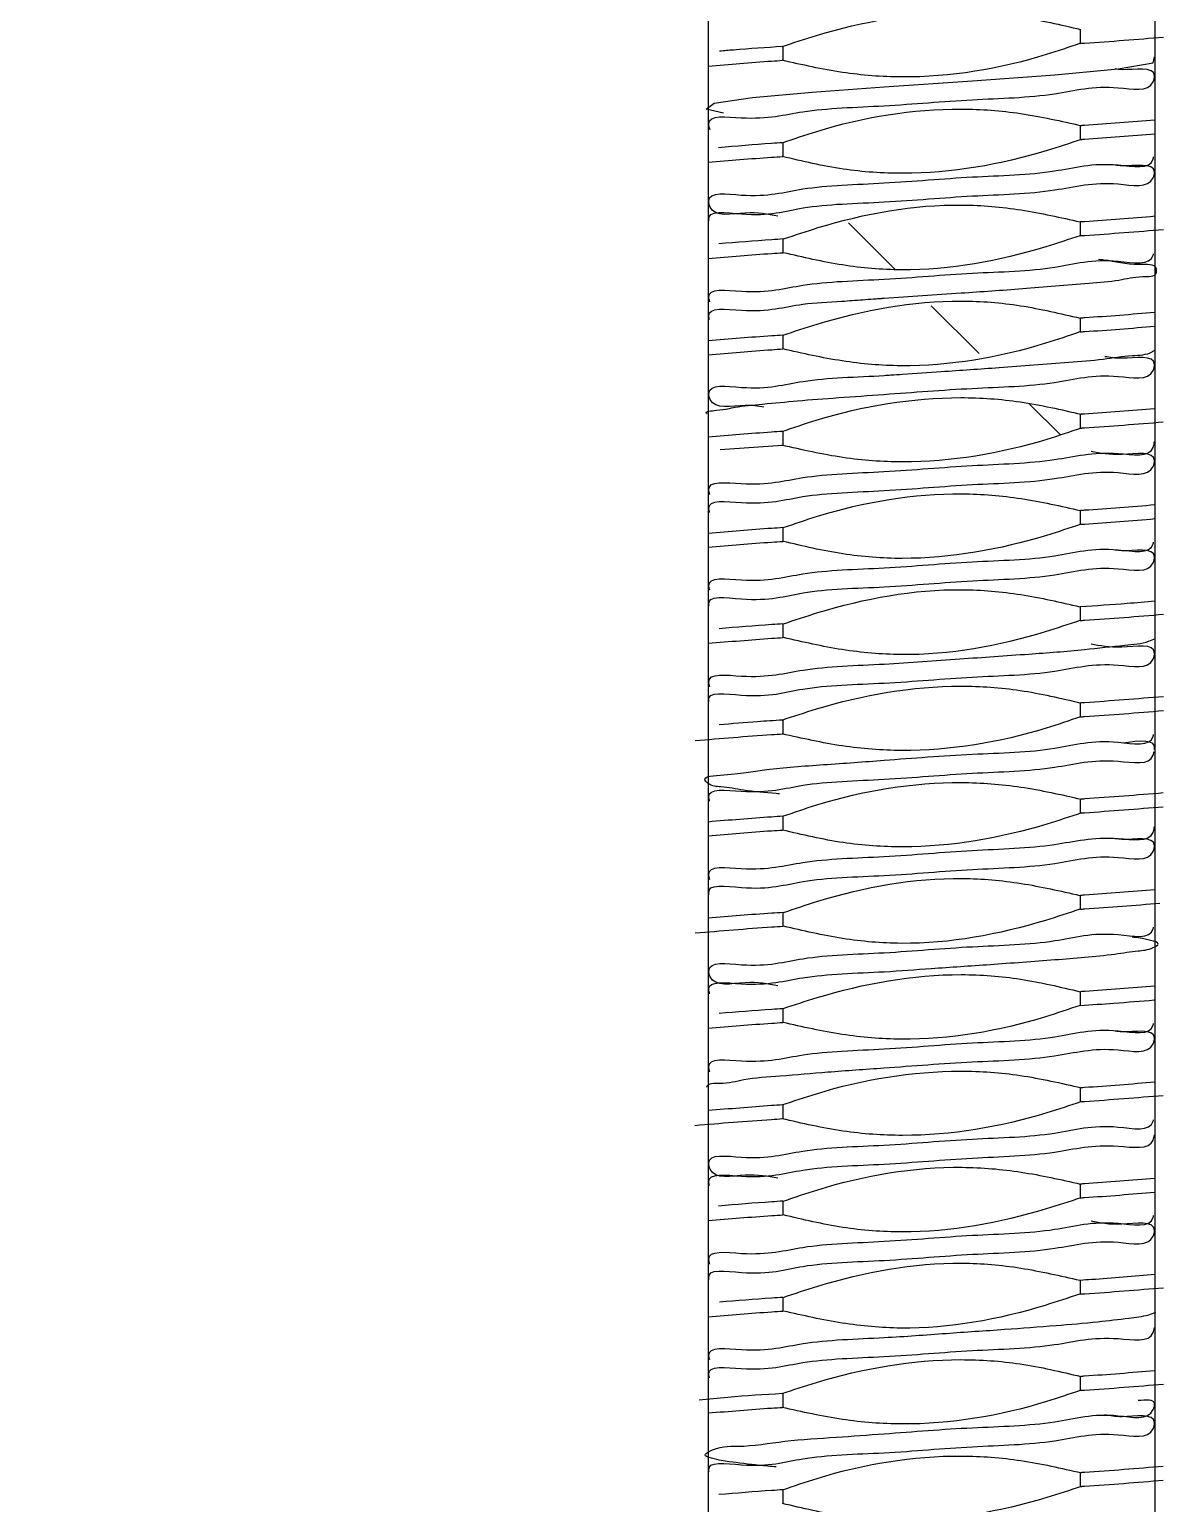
# Model space of a CAD drawing. Header units: millimetres. Extents: x 2 to 1187, y 2 to 839.
# Drawn here: x 608.076 to 611.023, y 463.431 to 467.261 of the extents above; entities that cross this region are included whole.
import ezdxf

# ---------------------------------------------------------------- set-up
doc = ezdxf.new("R2010")
doc.units = ezdxf.units.MM

# ---------------------------------------------------------------- blocks, each defined once
blk = doc.blocks.new('SW_HATCH_3')
at = {"color": 0, "linetype": 'Continuous', "lineweight": 18}
for p, q in [((2.7355, -71.8161), (2.6149, -71.6955)), ((2.9546, -72.0352), (2.8305, -71.9111)), ((3.1659, -72.2465), (3.0847, -72.1653))]:
    blk.add_line(p, q, dxfattribs=at)

msp = doc.modelspace()

# ---------------------------------------------------------------- linework, layer by layer
at = {"color": 7, "linetype": 'Continuous', "lineweight": 25}
for p, q in [((609.84, 469.4434), (609.84, 460.4434)), ((611.0008, 460.4434), (611.0008, 469.4434)), ((610.8075, 467.2251), (610.8075, 467.2611)), ((610.0333, 467.2167), (610.0333, 467.181)), ((610.8075, 466.9754), (610.8075, 467.0111)), ((610.0333, 466.9667), (610.0333, 466.9311)), ((610.8075, 466.7254), (610.8075, 466.7611)), ((610.0333, 466.7167), (610.0333, 466.6811)), ((610.8075, 466.4755), (610.8075, 466.5111)), ((610.0333, 466.4668), (610.0333, 466.431)), ((610.8075, 466.2254), (610.8075, 466.2612)), ((610.0333, 466.2167), (610.0333, 466.1811)), ((609.8706, 466.1695), (610.0325, 466.1811)), ((610.8075, 465.9754), (610.8075, 466.0111)), ((610.0333, 465.9667), (610.0333, 465.9311)), ((610.8075, 465.7255), (610.8075, 465.761)), ((610.0333, 465.7167), (610.0333, 465.681)), ((610.8075, 465.4751), (610.8075, 465.5112)), ((610.0333, 465.4667), (610.0333, 465.4311)), ((610.8075, 465.2254), (610.8075, 465.2611)), ((610.0333, 465.2167), (610.0333, 465.1811)), ((610.8075, 464.9754), (610.8075, 465.0111)), ((610.0333, 464.9667), (610.0333, 464.931)), ((610.8075, 464.7254), (610.8075, 464.7611)), ((610.0333, 464.7168), (610.0333, 464.681)), ((610.8075, 464.4754), (610.8075, 464.5112)), ((610.0333, 464.4667), (610.0333, 464.4311)), ((610.8075, 464.2254), (610.8075, 464.2611)), ((610.0333, 464.2167), (610.0333, 464.1811)), ((610.8075, 463.9755), (610.8075, 464.011)), ((610.0333, 463.9667), (610.0333, 463.931)), ((610.8075, 463.7252), (610.8075, 463.7612)), ((610.0333, 463.7167), (610.0333, 463.6811)), ((610.8075, 463.4754), (610.8075, 463.5111)), ((610.0333, 463.4667), (610.0333, 463.4311))]:
    msp.add_line(p, q, dxfattribs=at)
at = {"color": 7, "linetype": 'Continuous', "lineweight": 25, "flags": 128}
msp.add_lwpolyline([(609.8794, 467.0439), (609.8345, 467.0542), (609.8554, 467.0696), (609.9544, 467.0844), (610.1099, 467.0986), (610.2968, 467.1123), (610.5266, 467.128), (610.7402, 467.1437), (610.9051, 467.1593), (610.9962, 467.1749), (610.9996, 467.1905), (610.9996, 467.1905)], dxfattribs=at)
at = {"color": 7, "linetype": 'Continuous', "lineweight": 25}
msp.add_arc((631.4203, 490.4433), 40.5499, 209.79622, 236.29825, dxfattribs=at)
for points, knots in [([(610.0317, 467.2167), (610.0614, 467.2266), (610.211, 467.2767), (610.421, 467.3141), (610.6531, 467.2977), (610.7555, 467.2734), (610.8076, 467.2611)], [0, 0, 0, 0, 0.119266, 0.600327, 0.796654, 1, 1, 1, 1]), ([(610.8074, 467.2251), (610.8108, 467.2253), (610.8826, 467.2299), (610.9544, 467.2358), (611.0227, 467.2413)], [0, 0, 0, 0, 0.04793, 1, 1, 1, 1]), ([(610.0327, 467.2167), (609.9903, 467.2141), (609.9357, 467.2108), (609.8813, 467.2056), (609.8693, 467.2044)], [0, 0, 0, 0, 0.778672, 1, 1, 1, 1]), ([(610.8072, 467.2254), (610.7776, 467.2152), (610.6282, 467.1638), (610.4175, 467.1281), (610.1861, 467.1462), (610.084, 467.1693), (610.032, 467.181)], [0, 0, 0, 0, 0.119393, 0.6018, 0.797357, 1, 1, 1, 1]), ([(609.84, 467.1662), (609.8948, 467.1709), (609.9591, 467.1763), (610.0234, 467.1804), (610.0328, 467.181)], [0, 0, 0, 0, 0.853621, 1, 1, 1, 1]), ([(609.8447, 467.0005), (609.843, 467.006), (609.8319, 467.0415), (609.9752, 467.0216), (610.0912, 467.0557), (610.3069, 467.0609), (610.518, 467.081), (610.73, 467.0849), (610.8668, 467.1232), (610.9897, 467.0957), (611.0081, 467.1685), (610.9355, 467.1533), (610.9027, 467.1577), (610.8969, 467.1585)], [0, 0, 0, 0, 0.0123528, 0.0786852, 0.20253, 0.3655159, 0.5429838, 0.7080774, 0.835821, 0.9071857, 0.9195518, 0.9858163, 1, 1, 1, 1]), ([(610.0327, 466.9667), (610.0623, 466.9769), (610.2117, 467.0283), (610.4224, 467.0636), (610.6544, 467.0464), (610.7571, 467.023), (610.8095, 467.0112)], [0, 0, 0, 0, 0.119138, 0.600485, 0.796076, 1, 1, 1, 1]), ([(611.0008, 467.0257), (610.9397, 467.0207), (610.8755, 467.0155), (610.8112, 467.0113), (610.8082, 467.0111)], [0, 0, 0, 0, 0.95261, 1, 1, 1, 1]), ([(610.0331, 466.9667), (610.0235, 466.9661), (609.968, 466.9626), (609.9125, 466.9579), (609.8666, 466.954)], [0, 0, 0, 0, 0.171899, 1, 1, 1, 1]), ([(610.8097, 466.9755), (610.78, 466.9655), (610.6304, 466.9152), (610.4201, 466.8786), (610.1877, 466.8945), (610.0848, 466.9187), (610.0323, 466.931)], [0, 0, 0, 0, 0.1190527, 0.5993837, 0.7956631, 1, 1, 1, 1]), ([(610.8083, 466.9755), (610.8113, 466.9757), (610.8755, 466.9798), (610.9397, 466.9851), (611.0008, 466.9901)], [0, 0, 0, 0, 0.047095, 1, 1, 1, 1]), ([(609.84, 466.9163), (609.8948, 466.9209), (609.9591, 466.9263), (610.0234, 466.9305), (610.033, 466.9311)], [0, 0, 0, 0, 0.852157, 1, 1, 1, 1]), ([(610.0209, 466.7762), (609.9947, 466.7811), (609.94, 466.7915), (609.8506, 466.7702), (609.8334, 466.8427), (609.9741, 466.8194), (610.0917, 466.8557), (610.3069, 466.86), (610.5174, 466.8805), (610.7319, 466.8841), (610.8624, 466.9229), (610.9902, 466.8957), (610.9969, 466.9282), (610.9973, 466.93)], [0, 0, 0, 0, 0.062802, 0.130836, 0.142618, 0.205863, 0.323984, 0.479437, 0.648714, 0.806189, 0.928029, 0.996095, 1, 1, 1, 1]), ([(609.8419, 466.763), (609.8416, 466.7641), (609.8347, 466.7937), (609.9792, 466.7688), (610.09, 466.8069), (610.3079, 466.8105), (610.5183, 466.8311), (610.7305, 466.8349), (610.8668, 466.8732), (610.9901, 466.8457), (611.0077, 466.9187), (610.9355, 466.9033), (610.9027, 466.9077), (610.897, 466.9085)], [0, 0, 0, 0, 0.002439, 0.069599, 0.194818, 0.359521, 0.53882, 0.705537, 0.834486, 0.906445, 0.918905, 0.985974, 1, 1, 1, 1]), ([(610.0356, 466.7168), (610.0653, 466.7269), (610.2148, 466.7777), (610.4248, 466.8156), (610.6546, 466.7955), (610.7552, 466.7726), (610.8059, 466.761)], [0, 0, 0, 0, 0.120104, 0.605138, 0.800761, 1, 1, 1, 1]), ([(611.0008, 466.7757), (610.9398, 466.7707), (610.8752, 466.7654), (610.8106, 466.7613), (610.8069, 466.761)], [0, 0, 0, 0, 0.94363, 1, 1, 1, 1]), ([(610.807, 466.7254), (610.8106, 466.7256), (610.8825, 466.7302), (610.9544, 466.7361), (611.0226, 466.7417)], [0, 0, 0, 0, 0.049926, 1, 1, 1, 1]), ([(610.0341, 466.7168), (610.0244, 466.7161), (609.9689, 466.7126), (609.9134, 466.7079), (609.8677, 466.7041)], [0, 0, 0, 0, 0.17503, 1, 1, 1, 1]), ([(610.8062, 466.7253), (610.7765, 466.7154), (610.6269, 466.6654), (610.4173, 466.6261), (610.1872, 466.6457), (610.0864, 466.6692), (610.0355, 466.6812)], [0, 0, 0, 0, 0.120014, 0.604253, 0.800018, 1, 1, 1, 1]), ([(609.8433, 466.5065), (609.8424, 466.5098), (609.8334, 466.5424), (609.9776, 466.52), (610.0606, 466.5492), (610.172, 466.5537), (610.2323, 466.5585), (610.2643, 466.5607), (610.2806, 466.5618), (610.2888, 466.5624), (610.2929, 466.5627), (610.295, 466.5628), (610.296, 466.5629), (610.2965, 466.5629), (610.2967, 466.563), (610.3635, 466.5671), (610.4831, 466.5759), (610.6614, 466.5874), (610.7959, 466.5999), (610.9044, 466.6071), (610.9543, 466.6217), (611.0055, 466.6173), (611.005, 466.6536), (610.9345, 466.6452), (610.8946, 466.66), (610.8587, 466.6629), (610.8542, 466.6632)], [0, 0, 0, 0, 0.007266, 0.071488, 0.191328, 0.266823, 0.307266, 0.327992, 0.338455, 0.343708, 0.346346, 0.34767, 0.348327, 0.34865, 0.348817, 0.348861, 0.498167, 0.617198, 0.746693, 0.80506, 0.85134, 0.878791, 0.886531, 0.920221, 0.989945, 1, 1, 1, 1]), ([(609.8438, 466.5536), (609.8426, 466.5578), (609.8331, 466.5916), (609.9763, 466.5701), (610.0912, 466.6054), (610.3076, 466.6101), (610.5177, 466.6305), (610.7325, 466.6339), (610.862, 466.6734), (610.9902, 466.6454), (610.9967, 466.677), (610.9969, 466.6781)], [0, 0, 0, 0, 0.010296, 0.083587, 0.220282, 0.400068, 0.595788, 0.777798, 0.918565, 0.997145, 1, 1, 1, 1]), ([(609.84, 466.6662), (609.895, 466.6709), (609.9596, 466.6763), (610.0244, 466.6805), (610.0341, 466.6811)], [0, 0, 0, 0, 0.84982, 1, 1, 1, 1]), ([(610.0335, 466.4668), (610.0632, 466.4767), (610.2128, 466.5265), (610.4225, 466.5654), (610.6533, 466.5471), (610.7547, 466.5231), (610.806, 466.511)], [0, 0, 0, 0, 0.119752, 0.602828, 0.798939, 1, 1, 1, 1]), ([(611.0008, 466.5257), (610.9399, 466.5207), (610.8753, 466.5154), (610.8106, 466.5113), (610.8069, 466.511)], [0, 0, 0, 0, 0.942632, 1, 1, 1, 1]), ([(610.0334, 466.4668), (610.0239, 466.4662), (609.9594, 466.4621), (609.895, 466.4567), (609.84, 466.4521)], [0, 0, 0, 0, 0.146678, 1, 1, 1, 1]), ([(610.8057, 466.4754), (610.776, 466.4652), (610.6266, 466.414), (610.4162, 466.3771), (610.186, 466.3966), (610.0849, 466.4195), (610.0338, 466.4311)], [0, 0, 0, 0, 0.119879, 0.604225, 0.799899, 1, 1, 1, 1]), ([(610.8068, 466.4754), (610.8106, 466.4757), (610.8753, 466.4798), (610.9399, 466.4851), (611.0008, 466.4901)], [0, 0, 0, 0, 0.058033, 1, 1, 1, 1]), ([(609.84, 466.4162), (609.895, 466.4208), (609.9594, 466.4263), (610.024, 466.4304), (610.0335, 466.431)], [0, 0, 0, 0, 0.852743, 1, 1, 1, 1]), ([(609.9847, 466.2797), (609.9693, 466.2822), (609.9249, 466.2896), (609.8501, 466.2702), (609.8338, 466.3431), (609.9742, 466.3193), (610.0919, 466.3561), (610.2328, 466.3578), (610.3188, 466.3638), (610.3683, 466.3672), (610.462, 466.3736), (610.6062, 466.3831), (610.746, 466.3943), (610.8623, 466.403), (610.9326, 466.4154), (610.9822, 466.4148), (610.9987, 466.4275), (611.0012, 466.4295)], [0, 0, 0, 0, 0.037116, 0.10686, 0.1189215, 0.1840114, 0.3054294, 0.4650423, 0.4781845, 0.5011884, 0.5771963, 0.6908444, 0.8281366, 0.8954775, 0.953205, 0.992961, 1, 1, 1, 1]), ([(609.8367, 466.2627), (609.8363, 466.2631), (609.8286, 466.2692), (609.8809, 466.2724), (609.9113, 466.2818), (609.9899, 466.2886), (610.0759, 466.2969), (610.1821, 466.305), (610.3335, 466.3153), (610.5188, 466.3305), (610.7297, 466.335), (610.8667, 466.3731), (610.9898, 466.3457), (611.0079, 466.4184), (610.9232, 466.4021), (610.8839, 466.4088), (610.8704, 466.411)], [0, 0, 0, 0, 0.001095, 0.021553, 0.059271, 0.113482, 0.182462, 0.263683, 0.353878, 0.528925, 0.691813, 0.817854, 0.888259, 0.900455, 0.965865, 1, 1, 1, 1]), ([(610.0312, 466.2166), (610.0609, 466.2267), (610.2104, 466.2776), (610.4209, 466.3133), (610.6536, 466.2973), (610.7567, 466.2734), (610.8095, 466.2612)], [0, 0, 0, 0, 0.11893, 0.598998, 0.795033, 1, 1, 1, 1]), ([(611.0008, 466.2758), (610.9397, 466.2708), (610.8755, 466.2656), (610.8112, 466.2614), (610.8082, 466.2612)], [0, 0, 0, 0, 0.952768, 1, 1, 1, 1]), ([(610.8081, 466.2254), (610.8111, 466.2256), (610.8826, 466.2302), (610.954, 466.236), (611.0223, 466.2416)], [0, 0, 0, 0, 0.042601, 1, 1, 1, 1]), ([(610.0326, 466.2167), (610.0231, 466.2161), (609.9589, 466.2119), (609.8947, 466.2065), (609.84, 466.2019)], [0, 0, 0, 0, 0.146969, 1, 1, 1, 1]), ([(610.8092, 466.2255), (610.7796, 466.2154), (610.6301, 466.1642), (610.4195, 466.1288), (610.1869, 466.1452), (610.0838, 466.1689), (610.0311, 466.181)], [0, 0, 0, 0, 0.118952, 0.599275, 0.79511, 1, 1, 1, 1]), ([(609.8435, 466.0057), (609.8425, 466.0094), (609.8333, 466.0424), (609.9767, 466.0205), (610.0909, 466.0562), (610.3074, 466.0608), (610.5182, 466.081), (610.7303, 466.0849), (610.8667, 466.1231), (610.99, 466.0958), (611.0077, 466.1684), (610.9064, 466.1503), (610.8584, 466.1599), (610.8352, 466.1645)], [0, 0, 0, 0, 0.007823, 0.071465, 0.190188, 0.346387, 0.516442, 0.674606, 0.796967, 0.865301, 0.877143, 0.940677, 1, 1, 1, 1]), ([(609.8441, 466.0527), (609.8427, 466.0571), (609.8323, 466.0911), (609.9761, 466.0704), (610.0906, 466.1052), (610.307, 466.1103), (610.5175, 466.1302), (610.731, 466.1351), (610.8644, 466.171), (610.9929, 466.1474), (610.9988, 466.185), (610.9997, 466.1906)], [0, 0, 0, 0, 0.010974, 0.083214, 0.218199, 0.395877, 0.589405, 0.769443, 0.908739, 0.986537, 1, 1, 1, 1]), ([(610.0347, 465.9668), (610.0643, 465.9769), (610.2137, 466.0283), (610.4242, 466.0647), (610.6548, 466.0456), (610.7562, 466.0227), (610.8076, 466.011)], [0, 0, 0, 0, 0.119723, 0.603458, 0.799105, 1, 1, 1, 1]), ([(611.0008, 466.0257), (610.9397, 466.0207), (610.8753, 466.0154), (610.8109, 466.0113), (610.8075, 466.0111)], [0, 0, 0, 0, 0.948152, 1, 1, 1, 1]), ([(610.0338, 465.9667), (610.0241, 465.9661), (609.9595, 465.962), (609.8949, 465.9565), (609.84, 465.9519)], [0, 0, 0, 0, 0.149873, 1, 1, 1, 1]), ([(610.808, 465.9754), (610.7783, 465.9655), (610.6286, 465.9156), (610.4189, 465.8772), (610.1876, 465.8948), (610.0859, 465.9189), (610.0343, 465.9311)], [0, 0, 0, 0, 0.119571, 0.601933, 0.798155, 1, 1, 1, 1]), ([(610.8077, 465.9754), (610.8109, 465.9757), (610.8754, 465.9798), (610.9397, 465.9851), (611.0008, 465.9901)], [0, 0, 0, 0, 0.050882, 1, 1, 1, 1]), ([(609.8436, 465.8043), (609.8425, 465.8082), (609.8331, 465.8416), (609.9765, 465.82), (610.0909, 465.8555), (610.3074, 465.8601), (610.5175, 465.8805), (610.7321, 465.884), (610.8623, 465.9231), (610.9902, 465.8956), (610.9968, 465.9278), (610.9971, 465.9293)], [0, 0, 0, 0, 0.009705, 0.0829, 0.219457, 0.399123, 0.594739, 0.776691, 0.917457, 0.996087, 1, 1, 1, 1]), ([(609.84, 465.9163), (609.8949, 465.9209), (609.9594, 465.9263), (610.024, 465.9305), (610.0337, 465.9311)], [0, 0, 0, 0, 0.850343, 1, 1, 1, 1]), ([(609.8419, 465.7631), (609.8416, 465.7641), (609.8347, 465.7936), (609.9794, 465.7687), (610.0901, 465.8069), (610.3082, 465.8105), (610.5185, 465.8311), (610.7308, 465.8349), (610.8668, 465.8733), (610.9905, 465.8458), (611.0074, 465.9189), (610.9356, 465.9034), (610.9028, 465.9078), (610.8973, 465.9085)], [0, 0, 0, 0, 0.002302, 0.069524, 0.194858, 0.359692, 0.539079, 0.705845, 0.834795, 0.906701, 0.919138, 0.986354, 1, 1, 1, 1]), ([(610.0351, 465.7168), (610.0648, 465.7268), (610.2144, 465.7769), (610.424, 465.8161), (610.6538, 465.7962), (610.7544, 465.7728), (610.8052, 465.761)], [0, 0, 0, 0, 0.120121, 0.604834, 0.800432, 1, 1, 1, 1]), ([(611.0008, 465.7755), (610.9767, 465.7734), (610.912, 465.7677), (610.8473, 465.7635), (610.8067, 465.761)], [0, 0, 0, 0, 0.372849, 1, 1, 1, 1]), ([(610.8067, 465.7254), (610.8105, 465.7256), (610.8826, 465.7303), (610.9547, 465.7362), (611.0229, 465.7418)], [0, 0, 0, 0, 0.0530828, 1, 1, 1, 1]), ([(610.034, 465.7167), (610.0244, 465.7161), (609.9691, 465.7126), (609.9138, 465.708), (609.8681, 465.7041)], [0, 0, 0, 0, 0.1729667, 1, 1, 1, 1]), ([(610.8052, 465.7253), (610.7755, 465.7153), (610.626, 465.6647), (610.4161, 465.6262), (610.1864, 465.6465), (610.086, 465.6695), (610.0353, 465.6812)], [0, 0, 0, 0, 0.1201609, 0.6053355, 0.8008909, 1, 1, 1, 1]), ([(609.8416, 465.5138), (609.8414, 465.5146), (609.8343, 465.5436), (609.9796, 465.5188), (610.0893, 465.5569), (610.3076, 465.5605), (610.5179, 465.5809), (610.7304, 465.5847), (610.8665, 465.6228), (610.9903, 465.5955), (611.0074, 465.6682), (610.9063, 465.65), (610.8581, 465.6597), (610.8348, 465.6643)], [0, 0, 0, 0, 0.001711, 0.065638, 0.185035, 0.342181, 0.513302, 0.672463, 0.795579, 0.8643, 0.876205, 0.940249, 1, 1, 1, 1]), ([(609.84, 465.6662), (609.895, 465.6708), (609.9597, 465.6763), (610.0244, 465.6804), (610.034, 465.681)], [0, 0, 0, 0, 0.851221, 1, 1, 1, 1]), ([(609.8439, 465.5529), (609.8427, 465.5573), (609.8331, 465.5915), (609.9762, 465.5702), (610.0917, 465.6053), (610.2956, 465.6104), (610.4872, 465.6255), (610.6616, 465.6374), (610.8047, 465.6477), (610.9081, 465.6607), (610.9712, 465.6652), (610.9962, 465.6761), (611.0017, 465.6785)], [0, 0, 0, 0, 0.010872, 0.084011, 0.22036, 0.399646, 0.566631, 0.718306, 0.841922, 0.931033, 0.984689, 1, 1, 1, 1]), ([(610.0315, 465.4667), (610.0612, 465.4766), (610.2108, 465.5267), (610.4209, 465.5639), (610.6531, 465.5477), (610.7557, 465.5235), (610.8079, 465.5111)], [0, 0, 0, 0, 0.119188, 0.599988, 0.796298, 1, 1, 1, 1]), ([(611.0226, 465.5275), (610.9543, 465.5219), (610.8827, 465.516), (610.811, 465.5114), (610.8076, 465.5112)], [0, 0, 0, 0, 0.953325, 1, 1, 1, 1]), ([(610.8075, 465.4755), (610.7779, 465.4652), (610.6285, 465.4138), (610.4178, 465.3783), (610.1862, 465.3961), (610.0839, 465.4192), (610.0317, 465.431)], [0, 0, 0, 0, 0.11931, 0.601381, 0.796922, 1, 1, 1, 1]), ([(610.8075, 465.4752), (610.8109, 465.4754), (610.8826, 465.4799), (610.9543, 465.4858), (611.0226, 465.4914)], [0, 0, 0, 0, 0.046932, 1, 1, 1, 1]), ([(609.8058, 465.4135), (609.872, 465.4191), (609.9476, 465.4255), (610.0234, 465.4304), (610.0328, 465.431)], [0, 0, 0, 0, 0.875778, 1, 1, 1, 1]), ([(610.0327, 465.4667), (610.011, 465.4653), (609.9563, 465.4618), (609.9017, 465.4572), (609.8686, 465.4544)], [0, 0, 0, 0, 0.39511, 1, 1, 1, 1]), ([(610.0251, 465.2751), (610.0222, 465.2753), (609.9909, 465.278), (609.9398, 465.2821), (609.8815, 465.2937), (609.8461, 465.2947), (609.8188, 465.3207), (609.9232, 465.3262), (609.9932, 465.3412), (610.1459, 465.3512), (610.3199, 465.3639), (610.5189, 465.3799), (610.7321, 465.3842), (610.8622, 465.4232), (610.9906, 465.3956), (610.9969, 465.4279), (610.9972, 465.4295)], [0, 0, 0, 0, 0.006438, 0.068417, 0.111696, 0.136316, 0.144526, 0.181382, 0.263431, 0.370808, 0.485592, 0.653079, 0.808869, 0.929364, 0.996602, 1, 1, 1, 1]), ([(610.9994, 465.3899), (610.9995, 465.3903), (611.0063, 465.4188), (610.9604, 465.4127), (610.9152, 465.4067)], [0, 0, 0, 0, 0.0137987, 1, 1, 1, 1]), ([(609.8435, 465.2559), (609.8424, 465.2594), (609.8331, 465.2923), (609.9768, 465.2705), (610.0906, 465.3062), (610.3073, 465.3108), (610.5175, 465.331), (610.7316, 465.335), (610.8631, 465.3728), (610.991, 465.3469), (610.9975, 465.381), (610.998, 465.3839)], [0, 0, 0, 0, 0.008902, 0.081826, 0.217991, 0.397162, 0.59228, 0.773768, 0.914207, 0.992651, 1, 1, 1, 1]), ([(610.0329, 465.2167), (610.0626, 465.2269), (610.212, 465.2784), (610.4227, 465.3137), (610.6545, 465.2962), (610.757, 465.273), (610.8093, 465.2611)], [0, 0, 0, 0, 0.119215, 0.600877, 0.796442, 1, 1, 1, 1]), ([(611.0224, 465.2774), (610.954, 465.2718), (610.8827, 465.2659), (610.8112, 465.2613), (610.8081, 465.2611)], [0, 0, 0, 0, 0.9570455, 1, 1, 1, 1]), ([(610.8082, 465.2255), (610.8113, 465.2257), (610.8827, 465.2303), (610.954, 465.2361), (611.0224, 465.2417)], [0, 0, 0, 0, 0.042552, 1, 1, 1, 1]), ([(610.0332, 465.2167), (610.0236, 465.2161), (609.9592, 465.212), (609.8948, 465.2066), (609.84, 465.2019)], [0, 0, 0, 0, 0.148508, 1, 1, 1, 1]), ([(610.8096, 465.2255), (610.7798, 465.2155), (610.6302, 465.1653), (610.4201, 465.1284), (610.1877, 465.1444), (610.0849, 465.1687), (610.0326, 465.181)], [0, 0, 0, 0, 0.119107, 0.599628, 0.795927, 1, 1, 1, 1]), ([(609.8419, 465.013), (609.8417, 465.014), (609.8347, 465.0436), (609.9792, 465.0189), (610.09, 465.0569), (610.308, 465.0605), (610.5183, 465.0811), (610.7306, 465.0849), (610.8668, 465.1232), (610.9902, 465.0957), (611.0076, 465.1687), (610.9355, 465.1533), (610.9027, 465.1577), (610.897, 465.1585)], [0, 0, 0, 0, 0.002497, 0.069652, 0.194884, 0.359574, 0.538859, 0.705563, 0.834491, 0.906444, 0.9189, 0.985987, 1, 1, 1, 1]), ([(609.844, 465.0529), (609.8427, 465.0573), (609.8325, 465.0913), (609.9761, 465.0704), (610.0908, 465.1053), (610.3071, 465.1103), (610.5176, 465.1301), (610.731, 465.135), (610.8644, 465.1708), (610.9928, 465.1473), (610.9988, 465.1849), (610.9997, 465.1905)], [0, 0, 0, 0, 0.010866, 0.08319, 0.21822, 0.395913, 0.589422, 0.769426, 0.908707, 0.986517, 1, 1, 1, 1]), ([(609.84, 465.1663), (609.8948, 465.1709), (609.9591, 465.1763), (610.0235, 465.1805), (610.0331, 465.1811)], [0, 0, 0, 0, 0.8518513, 1, 1, 1, 1]), ([(610.0356, 464.9668), (610.0653, 464.9769), (610.2148, 465.0276), (610.4248, 465.0658), (610.6545, 465.0456), (610.755, 465.0226), (610.8057, 465.011)], [0, 0, 0, 0, 0.120136, 0.605262, 0.800845, 1, 1, 1, 1]), ([(611.0008, 465.0257), (610.9399, 465.0207), (610.8752, 465.0154), (610.8105, 465.0113), (610.8068, 465.011)], [0, 0, 0, 0, 0.943038, 1, 1, 1, 1]), ([(610.806, 464.9753), (610.7763, 464.9654), (610.6267, 464.9153), (610.4171, 464.8761), (610.1871, 464.8958), (610.0864, 464.9193), (610.0356, 464.9312)], [0, 0, 0, 0, 0.120059, 0.6045501, 0.8002176, 1, 1, 1, 1]), ([(610.8069, 464.9754), (610.8106, 464.9756), (610.8794, 464.98), (610.9481, 464.9856), (611.0131, 464.991)], [0, 0, 0, 0, 0.05286, 1, 1, 1, 1]), ([(610.0342, 464.9668), (610.0244, 464.9661), (609.9597, 464.962), (609.895, 464.9565), (609.84, 464.9519)], [0, 0, 0, 0, 0.149992, 1, 1, 1, 1]), ([(609.8061, 464.9136), (609.8724, 464.9192), (609.9483, 464.9256), (610.0244, 464.9305), (610.0341, 464.9311)], [0, 0, 0, 0, 0.872168, 1, 1, 1, 1]), ([(609.8435, 464.7557), (609.8425, 464.7593), (609.8331, 464.7922), (609.9769, 464.7704), (610.0907, 464.8061), (610.2693, 464.8099), (610.429, 464.8223), (610.5775, 464.8317), (610.7371, 464.8443), (610.8635, 464.853), (610.9517, 464.8673), (610.9856, 464.8691), (611.0177, 464.8866), (610.9746, 464.8987), (610.955, 464.9011), (610.9416, 464.9028)], [0, 0, 0, 0, 0.008423, 0.076896, 0.204711, 0.372827, 0.470568, 0.592172, 0.726499, 0.850931, 0.899093, 0.931388, 0.943904, 0.961438, 1, 1, 1, 1]), ([(610.0206, 464.7762), (609.9944, 464.7812), (609.9399, 464.7916), (609.85, 464.7702), (609.8339, 464.8429), (609.9741, 464.8193), (610.0923, 464.8558), (610.3074, 464.86), (610.5178, 464.8805), (610.7325, 464.8839), (610.8621, 464.9233), (610.9904, 464.8954), (610.9967, 464.9273), (610.997, 464.9285)], [0, 0, 0, 0, 0.062877, 0.130831, 0.142593, 0.206076, 0.324467, 0.480175, 0.649672, 0.807284, 0.929192, 0.997232, 1, 1, 1, 1]), ([(610.0332, 464.7167), (610.0629, 464.7267), (610.2126, 464.7765), (610.4223, 464.8152), (610.6533, 464.7972), (610.7547, 464.7732), (610.8062, 464.761)], [0, 0, 0, 0, 0.1196734, 0.6024383, 0.7986181, 1, 1, 1, 1]), ([(611.0008, 464.7757), (610.9399, 464.7707), (610.8753, 464.7654), (610.8107, 464.7613), (610.807, 464.761)], [0, 0, 0, 0, 0.9433737, 1, 1, 1, 1]), ([(610.0333, 464.7168), (610.0238, 464.7162), (609.9686, 464.7127), (609.9135, 464.7081), (609.8679, 464.7043)], [0, 0, 0, 0, 0.171516, 1, 1, 1, 1]), ([(610.8059, 464.7254), (610.7762, 464.7152), (610.6268, 464.664), (610.4164, 464.6273), (610.186, 464.6466), (610.0848, 464.6695), (610.0335, 464.6811)], [0, 0, 0, 0, 0.1198196, 0.6038925, 0.799552, 1, 1, 1, 1]), ([(610.8069, 464.7254), (610.836, 464.7273), (610.8999, 464.7314), (610.9638, 464.7366), (610.9985, 464.7395)], [0, 0, 0, 0, 0.455435, 1, 1, 1, 1]), ([(609.8359, 464.5125), (609.8361, 464.513), (609.8389, 464.5245), (609.8849, 464.5204), (609.9391, 464.5369), (610.0377, 464.5424), (610.1573, 464.5537), (610.3247, 464.5644), (610.5187, 464.5805), (610.7297, 464.585), (610.8668, 464.6232), (610.9897, 464.5956), (611.0081, 464.6685), (610.9356, 464.6533), (610.9028, 464.6577), (610.8971, 464.6585)], [0, 0, 0, 0, 0.001248, 0.027156, 0.077101, 0.151172, 0.24724, 0.3609, 0.539692, 0.706066, 0.834804, 0.906726, 0.919182, 0.98598, 1, 1, 1, 1]), ([(609.84, 464.6662), (609.8949, 464.6708), (609.9594, 464.6763), (610.0239, 464.6804), (610.0334, 464.681)], [0, 0, 0, 0, 0.852664, 1, 1, 1, 1]), ([(609.8441, 464.5527), (609.8427, 464.5573), (609.8327, 464.5916), (609.9761, 464.5706), (610.0914, 464.6054), (610.3077, 464.6101), (610.5178, 464.6305), (610.7328, 464.6339), (610.862, 464.6734), (610.9907, 464.6454), (610.9968, 464.6772), (610.997, 464.6784)], [0, 0, 0, 0, 0.011323, 0.084505, 0.221066, 0.400645, 0.596157, 0.77794, 0.918501, 0.996884, 1, 1, 1, 1]), ([(610.0314, 464.4666), (610.061, 464.4767), (610.2105, 464.5277), (610.4211, 464.5633), (610.6537, 464.5471), (610.7569, 464.5233), (610.8096, 464.5112)], [0, 0, 0, 0, 0.118922, 0.599068, 0.795036, 1, 1, 1, 1]), ([(611.0008, 464.5258), (610.9396, 464.5208), (610.8755, 464.5155), (610.8112, 464.5114), (610.8082, 464.5112)], [0, 0, 0, 0, 0.953067, 1, 1, 1, 1]), ([(610.8094, 464.4755), (610.7797, 464.4654), (610.6303, 464.4144), (610.4197, 464.3788), (610.1871, 464.395), (610.0839, 464.4188), (610.0312, 464.431)], [0, 0, 0, 0, 0.118946, 0.599108, 0.79504, 1, 1, 1, 1]), ([(610.8082, 464.4754), (610.8112, 464.4756), (610.8826, 464.4802), (610.954, 464.4861), (611.0223, 464.4916)], [0, 0, 0, 0, 0.042135, 1, 1, 1, 1]), ([(610.0326, 464.4667), (610.0232, 464.4661), (609.9589, 464.4619), (609.8947, 464.4565), (609.84, 464.4519)], [0, 0, 0, 0, 0.147167, 1, 1, 1, 1]), ([(609.8054, 464.4136), (609.8716, 464.4192), (609.9473, 464.4256), (610.0231, 464.4305), (610.0326, 464.4311)], [0, 0, 0, 0, 0.874623, 1, 1, 1, 1]), ([(610.0207, 464.2761), (609.9945, 464.2811), (609.9399, 464.2914), (609.8508, 464.2701), (609.8331, 464.3426), (609.9741, 464.3194), (610.0915, 464.3557), (610.3068, 464.36), (610.5173, 464.3806), (610.732, 464.384), (610.862, 464.4235), (610.9898, 464.3955), (610.9966, 464.4271), (610.9968, 464.4281)], [0, 0, 0, 0, 0.062597, 0.130799, 0.142623, 0.205944, 0.324232, 0.479948, 0.649555, 0.807328, 0.929406, 0.997587, 1, 1, 1, 1]), ([(609.8433, 464.2564), (609.8424, 464.2598), (609.8334, 464.2925), (609.977, 464.2703), (610.0908, 464.3062), (610.3075, 464.3108), (610.5178, 464.3308), (610.7314, 464.3355), (610.8641, 464.3718), (610.9925, 464.3477), (610.9985, 464.3844), (610.9992, 464.3892)], [0, 0, 0, 0, 0.008351, 0.081078, 0.216753, 0.395221, 0.589521, 0.770222, 0.910027, 0.988091, 1, 1, 1, 1]), ([(610.0349, 464.2168), (610.0645, 464.2269), (610.214, 464.2782), (610.4244, 464.3148), (610.6548, 464.2955), (610.7561, 464.2726), (610.8073, 464.261)], [0, 0, 0, 0, 0.119789, 0.603814, 0.799484, 1, 1, 1, 1]), ([(611.0008, 464.2757), (610.9398, 464.2707), (610.8753, 464.2654), (610.8108, 464.2613), (610.8074, 464.2611)], [0, 0, 0, 0, 0.947337, 1, 1, 1, 1]), ([(610.0339, 464.2168), (610.0242, 464.2161), (609.9684, 464.2126), (609.9127, 464.2079), (609.8667, 464.204)], [0, 0, 0, 0, 0.173879, 1, 1, 1, 1]), ([(610.8077, 464.2254), (610.778, 464.2155), (610.6283, 464.1656), (610.4186, 464.127), (610.1876, 464.1449), (610.086, 464.1689), (610.0346, 464.1811)], [0, 0, 0, 0, 0.119671, 0.602354, 0.798536, 1, 1, 1, 1]), ([(610.8076, 464.2254), (610.8109, 464.2256), (610.8754, 464.2298), (610.9397, 464.2351), (611.0008, 464.2401)], [0, 0, 0, 0, 0.051625, 1, 1, 1, 1]), ([(609.8419, 464.0127), (609.8417, 464.0138), (609.8347, 464.0435), (609.9793, 464.0188), (610.0901, 464.0568), (610.3082, 464.0605), (610.5185, 464.0811), (610.7309, 464.085), (610.8666, 464.1232), (610.9907, 464.0959), (611.007, 464.1687), (610.9062, 464.1503), (610.8579, 464.1599), (610.8346, 464.1646)], [0, 0, 0, 0, 0.002467, 0.06652, 0.185976, 0.343064, 0.514023, 0.672965, 0.795856, 0.864371, 0.876222, 0.940291, 1, 1, 1, 1]), ([(609.8438, 464.0534), (609.8426, 464.0576), (609.8329, 464.0915), (609.9762, 464.0702), (610.0911, 464.1054), (610.3074, 464.1102), (610.5176, 464.1305), (610.7321, 464.1341), (610.8624, 464.173), (610.9903, 464.1456), (610.9969, 464.178), (610.9972, 464.1796)], [0, 0, 0, 0, 0.01049, 0.083625, 0.22007, 0.399556, 0.594977, 0.776733, 0.917358, 0.995885, 1, 1, 1, 1]), ([(609.84, 464.1663), (609.8949, 464.1709), (609.9594, 464.1763), (610.0241, 464.1805), (610.0338, 464.1811)], [0, 0, 0, 0, 0.850181, 1, 1, 1, 1]), ([(610.0349, 463.9668), (610.0646, 463.9768), (610.2142, 464.0268), (610.4238, 464.0661), (610.6537, 464.0463), (610.7544, 464.0228), (610.8052, 464.011)], [0, 0, 0, 0, 0.120087, 0.604604, 0.800267, 1, 1, 1, 1]), ([(611.0008, 464.0258), (610.9457, 464.0212), (610.881, 464.0157), (610.8163, 464.0116), (610.8067, 464.0109)], [0, 0, 0, 0, 0.8517521, 1, 1, 1, 1]), ([(610.8052, 463.9753), (610.7755, 463.9653), (610.626, 463.9146), (610.416, 463.8763), (610.1864, 463.8966), (610.0858, 463.9196), (610.0351, 463.9312)], [0, 0, 0, 0, 0.1201566, 0.6052754, 0.8008689, 1, 1, 1, 1]), ([(610.8067, 463.9754), (610.8105, 463.9756), (610.8826, 463.9803), (610.9547, 463.9862), (611.0229, 463.9918)], [0, 0, 0, 0, 0.053148, 1, 1, 1, 1]), ([(610.0339, 463.9667), (610.0243, 463.9661), (609.9693, 463.9626), (609.9144, 463.958), (609.869, 463.9542)], [0, 0, 0, 0, 0.173606, 1, 1, 1, 1]), ([(609.8436, 463.8046), (609.8425, 463.8084), (609.8334, 463.8418), (609.9767, 463.8199), (610.0913, 463.8555), (610.2831, 463.8598), (610.4544, 463.8734), (610.604, 463.883), (610.7354, 463.8931), (610.8434, 463.9018), (610.9233, 463.9119), (610.9747, 463.9172), (610.9971, 463.926), (611.0033, 463.9285)], [0, 0, 0, 0, 0.009455, 0.082601, 0.218975, 0.398267, 0.534652, 0.663757, 0.777434, 0.870152, 0.93889, 0.982919, 1, 1, 1, 1]), ([(609.84, 463.9162), (609.895, 463.9208), (609.9596, 463.9263), (610.0244, 463.9304), (610.034, 463.931)], [0, 0, 0, 0, 0.851482, 1, 1, 1, 1]), ([(609.8433, 463.7566), (609.8424, 463.7599), (609.833, 463.7924), (609.9771, 463.7704), (610.0903, 463.8062), (610.3073, 463.8108), (610.5176, 463.8307), (610.7314, 463.8352), (610.864, 463.8716), (610.9926, 463.8473), (610.9984, 463.884), (610.9992, 463.8888)], [0, 0, 0, 0, 0.0082, 0.080818, 0.216455, 0.394983, 0.589361, 0.770203, 0.910119, 0.988219, 1, 1, 1, 1]), ([(610.0313, 463.7166), (610.061, 463.7266), (610.2106, 463.7768), (610.4208, 463.8137), (610.6531, 463.7977), (610.7558, 463.7735), (610.8082, 463.7611)], [0, 0, 0, 0, 0.1191185, 0.5996857, 0.7959923, 1, 1, 1, 1]), ([(611.0008, 463.7758), (610.9397, 463.7708), (610.8754, 463.7655), (610.811, 463.7614), (610.8077, 463.7612)], [0, 0, 0, 0, 0.949102, 1, 1, 1, 1]), ([(610.0326, 463.7167), (609.9852, 463.7138), (609.9129, 463.7094), (609.8408, 463.7019), (609.8159, 463.6993)], [0, 0, 0, 0, 0.654612, 1, 1, 1, 1]), ([(610.8078, 463.7255), (610.7782, 463.7153), (610.6288, 463.6638), (610.4181, 463.6284), (610.1863, 463.646), (610.0838, 463.6692), (610.0315, 463.681)], [0, 0, 0, 0, 0.119213, 0.600957, 0.796513, 1, 1, 1, 1]), ([(610.8076, 463.7252), (610.8109, 463.7254), (610.8826, 463.73), (610.9543, 463.7358), (611.0226, 463.7414)], [0, 0, 0, 0, 0.046404, 1, 1, 1, 1]), ([(610.0165, 463.5261), (610.0019, 463.5274), (609.9615, 463.5309), (609.9008, 463.5386), (609.8634, 463.5442), (609.8252, 463.5551), (609.8648, 463.582), (609.9298, 463.5761), (610.0436, 463.5957), (610.1692, 463.6029), (610.3323, 463.6148), (610.5193, 463.6299), (610.7297, 463.6341), (610.8678, 463.6735), (610.9888, 463.644), (611.005, 463.703), (610.9774, 463.7003), (610.9572, 463.6984)], [0, 0, 0, 0, 0.031451, 0.086487, 0.119523, 0.132667, 0.141213, 0.195942, 0.282001, 0.376601, 0.46402, 0.626047, 0.776767, 0.89335, 0.958415, 0.969668, 1, 1, 1, 1]), ([(609.84, 463.6663), (609.8948, 463.6709), (609.959, 463.6763), (610.0233, 463.6804), (610.0327, 463.681)], [0, 0, 0, 0, 0.853652, 1, 1, 1, 1]), ([(609.842, 463.5123), (609.8417, 463.5136), (609.8342, 463.5434), (609.979, 463.5191), (610.0896, 463.5568), (610.3075, 463.5606), (610.5179, 463.5811), (610.7301, 463.5849), (610.8667, 463.6231), (610.9898, 463.5958), (611.0079, 463.6684), (610.9232, 463.6521), (610.8839, 463.6588), (610.8704, 463.6611)], [0, 0, 0, 0, 0.002979, 0.068605, 0.191101, 0.352284, 0.527802, 0.691071, 0.817399, 0.887969, 0.900198, 0.965735, 1, 1, 1, 1]), ([(610.0332, 463.4667), (610.0629, 463.4769), (610.2122, 463.5284), (610.4229, 463.5639), (610.6546, 463.5461), (610.757, 463.5229), (610.8091, 463.5111)], [0, 0, 0, 0, 0.119294, 0.601282, 0.796833, 1, 1, 1, 1]), ([(611.0224, 463.5274), (610.9541, 463.5218), (610.8827, 463.5159), (610.8112, 463.5113), (610.8081, 463.5111)], [0, 0, 0, 0, 0.956577, 1, 1, 1, 1]), ([(610.8082, 463.4755), (610.8112, 463.4757), (610.8827, 463.4803), (610.954, 463.4861), (611.0224, 463.4917)], [0, 0, 0, 0, 0.042888, 1, 1, 1, 1]), ([(610.0333, 463.4667), (610.0237, 463.4661), (609.9684, 463.4626), (609.9131, 463.4579), (609.8674, 463.4541)], [0, 0, 0, 0, 0.173341, 1, 1, 1, 1]), ([(610.8094, 463.4755), (610.7797, 463.4655), (610.63, 463.4154), (610.4199, 463.3783), (610.1877, 463.3944), (610.0851, 463.4187), (610.0328, 463.431)], [0, 0, 0, 0, 0.11916, 0.599923, 0.796247, 1, 1, 1, 1])]:
    msp.add_open_spline(points, degree=3, knots=knots, dxfattribs=at)

# ---------------------------------------------------------------- block references
at = {"color": 7, "linetype": 'Continuous', "lineweight": 18}
msp.add_blockref('SW_HATCH_3', (607.589, 538.4541), dxfattribs=at)

doc.saveas('drawing.dxf')
